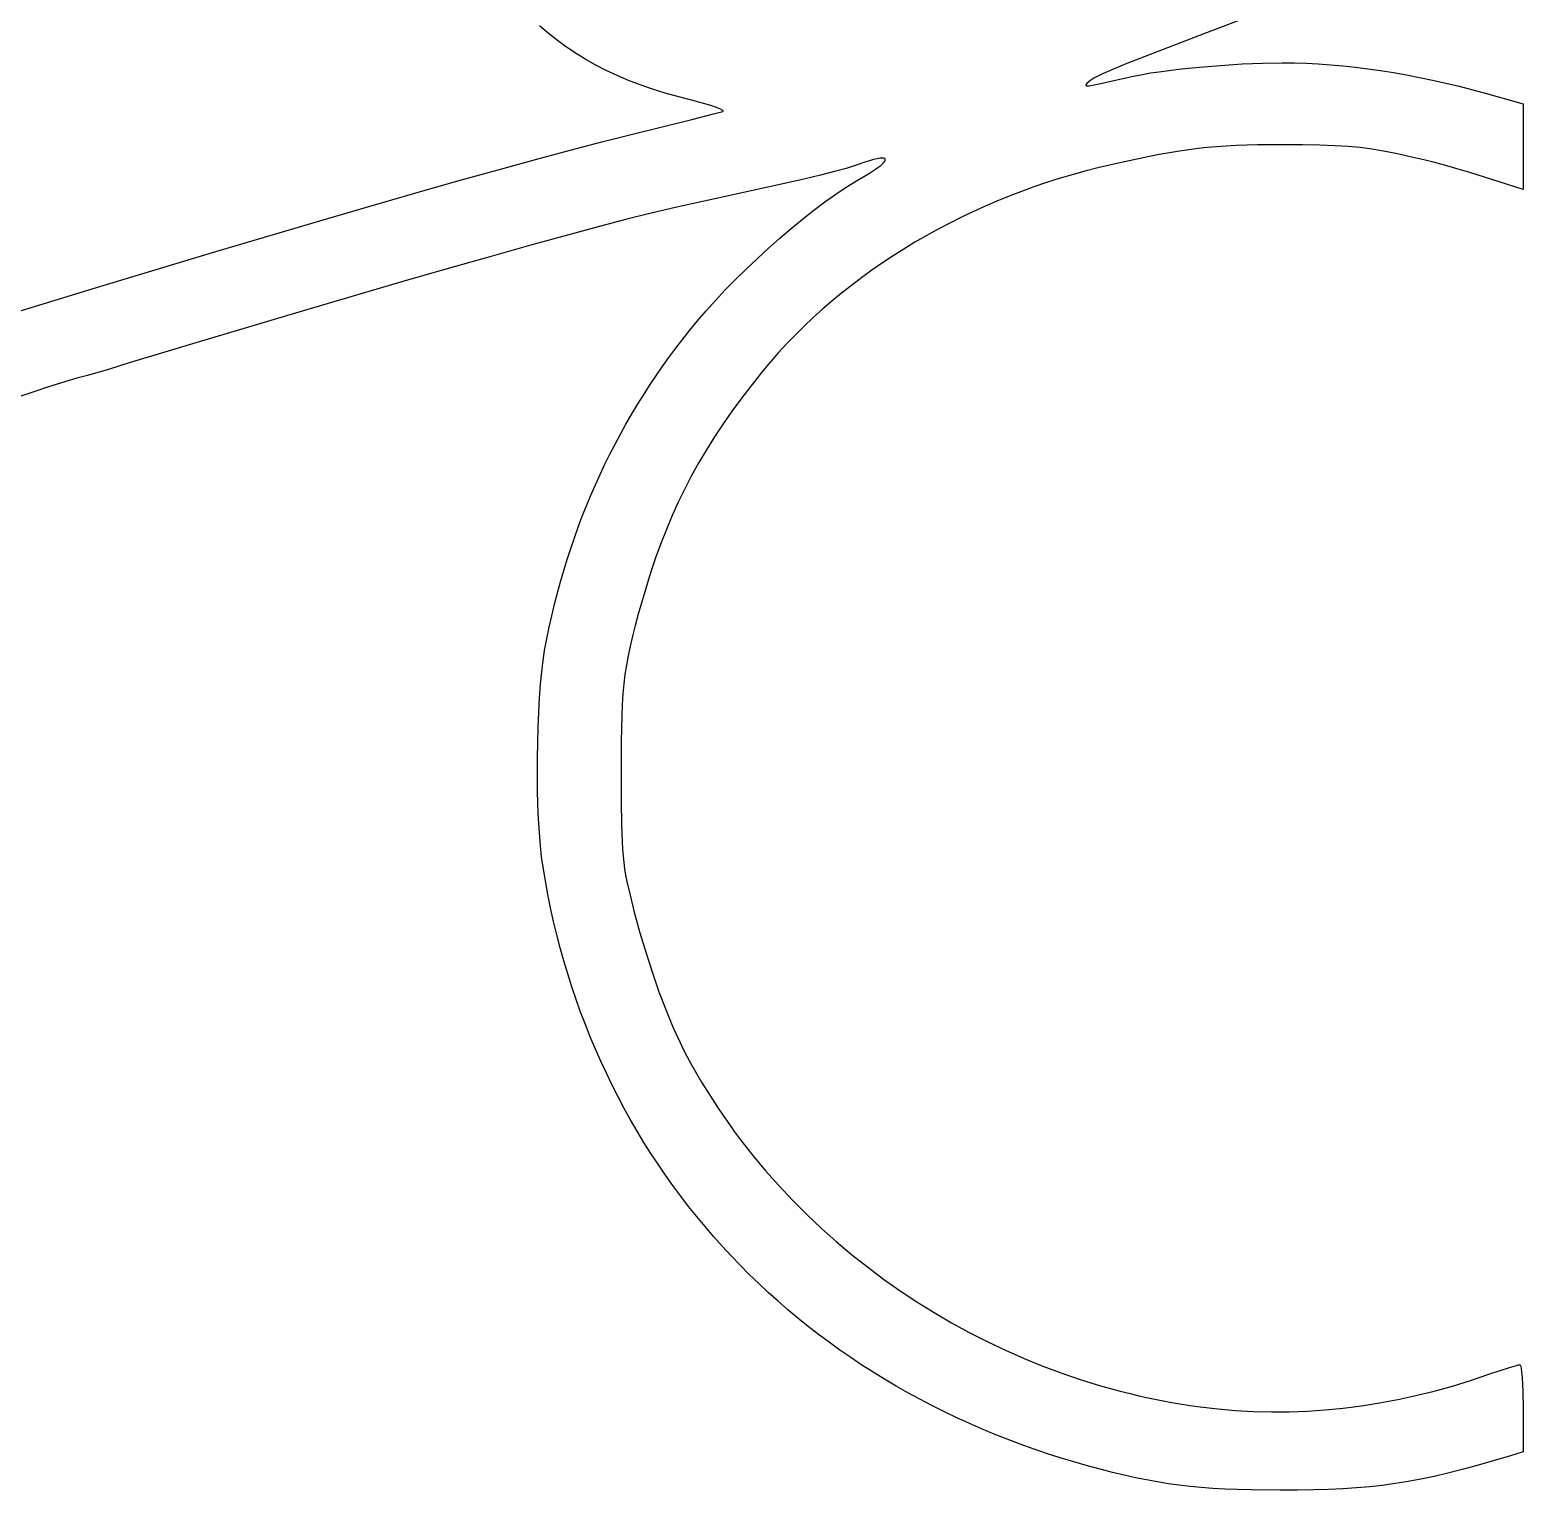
# Model space of a CAD drawing. Extents: x 45 to 6096, y -5796 to 395.
# Drawn here: x 4608 to 6096, y -3139 to -1683 of the extents above; entities that cross this region are included whole.
import ezdxf

# ---------------------------------------------------------------- set-up
doc = ezdxf.new("R2010")
doc.units = 0

msp = doc.modelspace()

# ---------------------------------------------------------------- linework, layer by layer
at = {"layer": 'Layer 1'}
for p, q in [((5842.380455, -1662.52326), (5777.479002, -1687.241129)), ((5124.284795, -1686.605725), (5115.432781, -1679.010653)), ((5133.294369, -1693.764779), (5124.284795, -1686.605725)), ((5142.501615, -1700.509905), (5133.294369, -1693.764779)), ((5777.479002, -1687.241129), (5700.89448, -1716.795935)), ((5151.946647, -1706.863195), (5142.501615, -1700.509905)), ((5161.669577, -1712.846741), (5151.946647, -1706.863195)), ((5171.710518, -1718.482635), (5161.669577, -1712.846741)), ((5182.109582, -1723.792968), (5171.710518, -1718.482635)), ((5192.906883, -1728.799831), (5182.109582, -1723.792968)), ((5688.082863, -1721.986322), (5676.685118, -1727.06509)), ((5700.89448, -1716.795935), (5688.082863, -1721.986322)), ((5716.460209, -1727.510813), (5724.473182, -1726.171069)), ((5724.473182, -1726.171069), (5733.171578, -1724.87609)), ((5733.171578, -1724.87609), (5752.236295, -1722.455307)), ((5752.236295, -1722.455307), (5772.877668, -1720.318229)), ((5772.877668, -1720.318229), (5794.319004, -1718.534617)), ((5794.319004, -1718.534617), (5815.783613, -1717.174236)), ((5815.783613, -1717.174236), (5836.494802, -1716.306847)), ((5836.494802, -1716.306847), (5855.67588, -1716.002215)), ((5855.67588, -1716.002215), (5867.559164, -1716.12304)), ((5867.559164, -1716.12304), (5879.546514, -1716.485129)), ((5879.546514, -1716.485129), (5891.639675, -1717.0879)), ((5891.639675, -1717.0879), (5903.840391, -1717.930773)), ((5903.840391, -1717.930773), (5916.150404, -1719.013165)), ((5916.150404, -1719.013165), (5928.571459, -1720.334497)), ((5928.571459, -1720.334497), (5941.105299, -1721.894186)), ((5941.105299, -1721.894186), (5953.753668, -1723.691653)), ((5953.753668, -1723.691653), (5966.518308, -1725.726314)), ((5966.518308, -1725.726314), (5979.400965, -1727.997591)), ((5204.142534, -1733.525317), (5192.906883, -1728.799831)), ((5215.856647, -1737.991516), (5204.142534, -1733.525317)), ((5228.089335, -1742.220521), (5215.856647, -1737.991516)), ((5660.403467, -1737.528706), (5660.072188, -1738.158997)), ((5660.072188, -1738.158997), (5660.133909, -1738.61488)), ((5660.133909, -1738.61488), (5660.645022, -1738.889961)), ((5661.071353, -1736.730402), (5660.403467, -1737.528706)), ((5660.645022, -1738.889961), (5661.661917, -1738.977843)), ((5663.19138, -1734.655335), (5661.071353, -1736.730402)), ((5661.661917, -1738.977843), (5663.240988, -1738.872133)), ((5665.006772, -1733.253094), (5663.19138, -1734.655335)), ((5663.240988, -1738.872133), (5668.311221, -1738.054354)), ((5667.966278, -1731.474131), (5665.006772, -1733.253094)), ((5671.91177, -1729.388208), (5667.966278, -1731.474131)), ((5668.311221, -1738.054354), (5676.306858, -1736.385464)), ((5676.685118, -1727.06509), (5671.91177, -1729.388208)), ((5676.306858, -1736.385464), (5702.87888, -1730.289715)), ((5702.87888, -1730.289715), (5709.229747, -1728.886602)), ((5709.229747, -1728.886602), (5716.460209, -1727.510813)), ((5979.400965, -1727.997591), (5992.403381, -1730.504901)), ((5992.403381, -1730.504901), (6005.5273, -1733.247663)), ((6005.5273, -1733.247663), (6018.774466, -1736.225297)), ((6018.774466, -1736.225297), (6032.146622, -1739.437221)), ((6032.146622, -1739.437221), (6045.645512, -1742.882854)), ((5240.880712, -1746.234423), (5228.089335, -1742.220521)), ((5254.270889, -1750.055314), (5240.880712, -1746.234423)), ((5268.29998, -1753.705285), (5254.270889, -1750.055314)), ((5275.406513, -1755.500517), (5268.29998, -1753.705285)), ((5281.768909, -1757.277148), (5275.406513, -1755.500517)), ((6045.645512, -1742.882854), (6059.27288, -1746.561615)), ((6059.27288, -1746.561615), (6095.78538, -1756.880415)), ((5268.796055, -1772.060773), (5289.049077, -1766.90139)), ((5287.275545, -1758.979365), (5281.768909, -1757.277148)), ((5291.8148, -1760.551359), (5287.275545, -1758.979365)), ((5289.049077, -1766.90139), (5298.06558, -1764.420885)), ((5295.275053, -1761.937318), (5291.8148, -1760.551359)), ((5297.544681, -1763.081433), (5295.275053, -1761.937318)), ((5298.19813, -1763.545358), (5297.544681, -1763.081433)), ((5298.06558, -1764.420885), (5298.472532, -1764.22206)), ((5298.512064, -1763.927892), (5298.19813, -1763.545358)), ((5298.472532, -1764.22206), (5298.512064, -1763.927892)), ((6095.78538, -1756.880415), (6095.78538, -1799.346015)), ((5206.78438, -1787.439685), (5268.796055, -1772.060773)), ((5145.919181, -1803.112238), (5177.663623, -1794.814651)), ((5177.663623, -1794.814651), (5206.78438, -1787.439685)), ((5781.026663, -1800.445728), (5771.83673, -1801.429585)), ((5790.308455, -1799.642094), (5781.026663, -1800.445728)), ((5799.820469, -1799.003566), (5790.308455, -1799.642094)), ((5809.701068, -1798.515029), (5799.820469, -1799.003566)), ((5831.121474, -1797.927467), (5809.701068, -1798.515029)), ((5855.67658, -1797.758485), (5831.121474, -1797.927467)), ((5876.000788, -1797.840651), (5855.67658, -1797.758485)), ((5893.329861, -1798.118153), (5876.000788, -1797.840651)), ((5908.277713, -1798.637501), (5893.329861, -1798.118153)), ((5921.458255, -1799.445204), (5908.277713, -1798.637501)), ((5933.4854, -1800.58777), (5921.458255, -1799.445204)), ((5944.973061, -1802.111708), (5933.4854, -1800.58777)), ((6095.78538, -1799.346015), (6095.78538, -1842.208515)), ((5074.296474, -1822.556669), (5111.485362, -1812.352795)), ((5111.485362, -1812.352795), (5145.919181, -1803.112238)), ((5439.75095, -1815.220735), (5431.163086, -1818.197297)), ((5444.434095, -1813.632363), (5439.75095, -1815.220735)), ((5448.51088, -1812.429431), (5444.434095, -1813.632363)), ((5451.979562, -1811.597408), (5448.51088, -1812.429431)), ((5454.838397, -1811.121757), (5451.979562, -1811.597408)), ((5457.085641, -1810.987946), (5454.838397, -1811.121757)), ((5458.71955, -1811.18144), (5457.085641, -1810.987946)), ((5457.628039, -1816.549809), (5459.086962, -1814.937796)), ((5459.738381, -1811.687706), (5458.71955, -1811.18144)), ((5459.086962, -1814.937796), (5459.92383, -1813.580418)), ((5460.016597, -1812.053587), (5459.738381, -1811.687706)), ((5459.92383, -1813.580418), (5460.140389, -1812.49221)), ((5460.140389, -1812.49221), (5460.016597, -1812.053587)), ((5710.877818, -1811.963853), (5685.02058, -1817.602285)), ((5733.228318, -1807.469541), (5710.877818, -1811.963853)), ((5743.434449, -1805.613642), (5733.228318, -1807.469541)), ((5753.178986, -1803.998426), (5743.434449, -1805.613642)), ((5762.600292, -1802.608779), (5753.178986, -1803.998426)), ((5771.83673, -1801.429585), (5762.600292, -1802.608779)), ((5956.53515, -1804.063527), (5944.973061, -1802.111708)), ((5968.78558, -1806.489735), (5956.53515, -1804.063527)), ((5981.974624, -1809.316696), (5968.78558, -1806.489735)), ((5993.782377, -1811.990182), (5981.974624, -1809.316696)), ((6004.985531, -1814.728781), (5993.782377, -1811.990182)), ((6016.36078, -1817.751085), (6004.985531, -1814.728781)), ((5034.286824, -1833.74421), (5074.296474, -1822.556669)), ((5395.548975, -1828.019948), (5379.045348, -1831.963894)), ((5409.466723, -1824.485281), (5395.548975, -1828.019948)), ((5421.203219, -1821.248271), (5409.466723, -1824.485281)), ((5431.163086, -1818.197297), (5421.203219, -1821.248271)), ((5431.308101, -1833.537307), (5440.94158, -1827.920735)), ((5440.94158, -1827.920735), (5445.536931, -1825.253549)), ((5445.536931, -1825.253549), (5449.501508, -1822.768329)), ((5449.501508, -1822.768329), (5452.837056, -1820.47961)), ((5452.837056, -1820.47961), (5455.545319, -1818.401926)), ((5455.545319, -1818.401926), (5457.628039, -1816.549809)), ((5646.203616, -1827.555426), (5633.441603, -1831.368124)), ((5659.058138, -1823.987846), (5646.203616, -1827.555426)), ((5671.999136, -1820.668945), (5659.058138, -1823.987846)), ((5685.02058, -1817.602285), (5671.999136, -1820.668945)), ((6028.684816, -1821.275682), (6016.36078, -1817.751085)), ((6042.734333, -1825.521163), (6028.684816, -1821.275682)), ((6079.11658, -1837.049135), (6042.734333, -1825.521163)), ((4991.39072, -1845.935765), (5034.286824, -1833.74421)), ((5359.551219, -1836.428743), (5309.97295, -1847.367635)), ((5379.045348, -1831.963894), (5359.551219, -1836.428743)), ((5410.720266, -1847.019172), (5421.209525, -1839.92535)), ((5421.209525, -1839.92535), (5431.308101, -1833.537307)), ((5595.770931, -1844.241315), (5583.439268, -1848.998874)), ((5608.219229, -1839.71463), (5595.770931, -1844.241315)), ((5620.778131, -1835.422379), (5608.219229, -1839.71463)), ((5633.441603, -1831.368124), (5620.778131, -1835.422379)), ((6095.78538, -1842.208515), (6079.11658, -1837.049135)), ((4896.67638, -1873.41231), (4945.542469, -1859.151682)), ((4945.542469, -1859.151682), (4991.39072, -1845.935765)), ((5252.525222, -1860.055226), (5226.954647, -1866.050211)), ((5279.658492, -1853.967226), (5252.525222, -1860.055226)), ((5309.97295, -1847.367635), (5279.658492, -1853.967226)), ((5388.86736, -1863.061372), (5399.914739, -1854.753077)), ((5399.914739, -1854.753077), (5410.720266, -1847.019172)), ((5559.14997, -1859.192367), (5547.204398, -1864.621179)), ((5571.23027, -1853.983745), (5559.14997, -1859.192367)), ((5583.439268, -1848.998874), (5571.23027, -1853.983745)), ((4789.627915, -1905.149089), (4896.67638, -1873.41231)), ((5201.328275, -1872.37076), (5174.027612, -1879.435449)), ((5226.954647, -1866.050211), (5201.328275, -1872.37076)), ((5366.344703, -1881.138351), (5377.652543, -1871.878361)), ((5377.652543, -1871.878361), (5388.86736, -1863.061372)), ((5535.399588, -1870.26662), (5523.741569, -1876.125128)), ((5547.204398, -1864.621179), (5535.399588, -1870.26662)), ((5143.434166, -1887.662857), (5107.929443, -1897.47156)), ((5174.027612, -1879.435449), (5143.434166, -1887.662857)), ((5355.018255, -1890.775648), (5366.344703, -1881.138351)), ((5500.890034, -1888.467103), (5489.70858, -1894.943448)), ((5512.236374, -1882.193143), (5500.890034, -1888.467103)), ((5523.741569, -1876.125128), (5512.236374, -1882.193143)), ((5107.929443, -1897.47156), (5065.89495, -1909.280135)), ((5332.607195, -1910.919382), (5343.747614, -1900.724556)), ((5343.747614, -1900.724556), (5355.018255, -1890.775648)), ((5478.698044, -1901.618615), (5467.864458, -1908.489044)), ((5489.70858, -1894.943448), (5478.698044, -1901.618615)), ((4669.719786, -1941.308888), (4789.627915, -1905.149089)), ((5030.504867, -1919.351608), (4985.106098, -1932.478718)), ((5065.89495, -1909.280135), (5030.504867, -1919.351608)), ((5321.671413, -1921.294432), (5332.607195, -1910.919382)), ((5457.213853, -1915.551173), (5446.75226, -1922.801442)), ((5467.864458, -1908.489044), (5457.213853, -1915.551173)), ((4985.106098, -1932.478718), (4878.867637, -1963.602448)), ((5300.71142, -1942.322426), (5311.014683, -1931.784012)), ((5311.014683, -1931.784012), (5321.671413, -1921.294432)), ((5436.485711, -1930.23629), (5426.420237, -1937.852154)), ((5446.75226, -1922.801442), (5436.485711, -1930.23629)), ((4536.426454, -1982.054492), (4669.719786, -1941.308888)), ((5290.836038, -1952.843981), (5300.71142, -1942.322426)), ((5416.561871, -1945.645474), (5406.916643, -1953.61269)), ((5426.420237, -1937.852154), (5416.561871, -1945.645474)), ((4878.867637, -1963.602448), (4776.349833, -1994.056521)), ((5272.66658, -1973.573735), (5281.462953, -1963.282982)), ((5281.462953, -1963.282982), (5290.836038, -1952.843981)), ((5397.490584, -1961.750239), (5388.289727, -1970.05456)), ((5406.916643, -1953.61269), (5397.490584, -1961.750239)), ((5265.38213, -1982.47212), (5272.66658, -1973.573735)), ((5379.320104, -1978.522093), (5370.587744, -1987.149275)), ((5388.289727, -1970.05456), (5379.320104, -1978.522093)), ((4776.349833, -1994.056521), (4735.601885, -2006.346561)), ((5251.307966, -2000.527572), (5258.262641, -1991.456683)), ((5258.262641, -1991.456683), (5265.38213, -1982.47212)), ((5370.587744, -1987.149275), (5362.09868, -1995.932547)), ((4735.601885, -2006.346561), (4706.72295, -2015.246135)), ((5244.517961, -2009.68493), (5251.307966, -2000.527572)), ((5353.858944, -2004.868347), (5345.874567, -2013.953113)), ((5362.09868, -1995.932547), (5353.858944, -2004.868347)), ((4687.077632, -2021.248866), (4665.05105, -2027.549235)), ((4706.72295, -2015.246135), (4687.077632, -2021.248866)), ((5231.431378, -2028.259642), (5237.89248, -2018.928905)), ((5237.89248, -2018.928905), (5244.517961, -2009.68493)), ((5338.15158, -2023.183285), (5327.370839, -2036.669958)), ((5345.874567, -2013.953113), (5338.15158, -2023.183285)), ((4643.570162, -2033.80001), (4625.36355, -2039.455435)), ((4654.552448, -2030.525798), (4643.570162, -2033.80001)), ((4665.05105, -2027.549235), (4654.552448, -2030.525798)), ((5219.001728, -2047.181985), (5225.134509, -2037.677287)), ((5225.134509, -2037.677287), (5231.431378, -2028.259642)), ((5327.370839, -2036.669958), (5317.185412, -2049.928157)), ((4614.530107, -2043.120324), (4596.738956, -2048.831598)), ((4625.36355, -2039.455435), (4614.530107, -2043.120324)), ((5213.032891, -2056.773882), (5219.001728, -2047.181985)), ((5317.185412, -2049.928157), (5307.567395, -2063.008463)), ((5201.586462, -2076.219858), (5207.22785, -2066.453125)), ((5207.22785, -2066.453125), (5213.032891, -2056.773882)), ((5307.567395, -2063.008463), (5298.488882, -2075.961452)), ((5196.108581, -2086.074227), (5201.586462, -2076.219858)), ((5298.488882, -2075.961452), (5289.921967, -2088.837704)), ((5185.642758, -2106.046459), (5190.794061, -2096.016379)), ((5190.794061, -2096.016379), (5196.108581, -2086.074227)), ((5289.921967, -2088.837704), (5281.838747, -2101.687798)), ((5180.654525, -2116.164612), (5185.642758, -2106.046459)), ((5281.838747, -2101.687798), (5274.211315, -2114.562311)), ((5171.16669, -2136.665723), (5175.829218, -2126.370985)), ((5175.829218, -2126.370985), (5180.654525, -2116.164612)), ((5267.011768, -2127.511823), (5260.212198, -2140.586911)), ((5274.211315, -2114.562311), (5267.011768, -2127.511823)), ((5166.666798, -2147.048972), (5171.16669, -2136.665723)), ((5260.212198, -2140.586911), (5253.784702, -2153.838155)), ((5158.154337, -2168.081587), (5162.329395, -2157.520878)), ((5162.329395, -2157.520878), (5166.666798, -2147.048972)), ((5253.784702, -2153.838155), (5247.701374, -2167.316133)), ((5154.141477, -2178.731243), (5158.154337, -2168.081587)), ((5247.701374, -2167.316133), (5241.93431, -2181.071424)), ((5150.290671, -2189.469994), (5154.141477, -2178.731243)), ((5241.93431, -2181.071424), (5236.455603, -2195.154606)), ((5143.074638, -2211.21536), (5146.601773, -2200.297984)), ((5146.601773, -2200.297984), (5150.290671, -2189.469994)), ((5236.455603, -2195.154606), (5231.237349, -2209.616258)), ((5139.70912, -2222.222267), (5143.074638, -2211.21536)), ((5231.237349, -2209.616258), (5226.251643, -2224.506958)), ((5136.505075, -2233.318851), (5139.70912, -2222.222267)), ((5226.251643, -2224.506958), (5221.47058, -2239.877285)), ((5130.580819, -2255.781633), (5133.462356, -2244.505258)), ((5133.462356, -2244.505258), (5136.505075, -2233.318851)), ((5221.47058, -2239.877285), (5213.918323, -2265.745464)), ((5127.860318, -2267.148123), (5130.580819, -2255.781633)), ((5125.300709, -2278.604873), (5127.860318, -2267.148123)), ((5213.918323, -2265.745464), (5210.799424, -2277.064537)), ((5120.66358, -2301.789735), (5122.901844, -2290.152028)), ((5122.901844, -2290.152028), (5125.300709, -2278.604873)), ((5208.082247, -2287.576683), (5205.739467, -2297.484217)), ((5210.799424, -2277.064537), (5208.082247, -2287.576683)), ((5119.115322, -2311.709636), (5120.66358, -2301.789735)), ((5205.739467, -2297.484217), (5203.74376, -2306.98945)), ((5117.746704, -2323.03118), (5119.115322, -2311.709636)), ((5202.067801, -2316.294698), (5200.684268, -2325.602273)), ((5203.74376, -2306.98945), (5202.067801, -2316.294698)), ((5115.560015, -2349.086224), (5116.560632, -2335.556123)), ((5116.560632, -2335.556123), (5117.746704, -2323.03118)), ((5199.565834, -2335.114488), (5198.685177, -2345.033659)), ((5200.684268, -2325.602273), (5199.565834, -2335.114488)), ((5114.747758, -2363.423241), (5115.560015, -2349.086224)), ((5198.685177, -2345.033659), (5198.014971, -2355.562098)), ((5114.126768, -2378.368933), (5114.747758, -2363.423241)), ((5198.014971, -2355.562098), (5197.527894, -2366.902118)), ((5113.699953, -2393.725058), (5114.126768, -2378.368933)), ((5197.19662, -2379.256033), (5196.993826, -2392.826157)), ((5197.527894, -2366.902118), (5197.19662, -2379.256033)), ((5113.470219, -2409.293373), (5113.699953, -2393.725058)), ((5196.993826, -2392.826157), (5196.86438, -2424.424285)), ((5113.440472, -2424.875636), (5113.470219, -2409.293373)), ((5113.613621, -2440.273607), (5113.440472, -2424.875636)), ((5196.86438, -2424.424285), (5197.020184, -2452.822542)), ((5113.99257, -2455.289043), (5113.613621, -2440.273607)), ((5114.580228, -2469.723702), (5113.99257, -2455.289043)), ((5197.020184, -2452.822542), (5197.292261, -2475.025826)), ((5115.379501, -2483.379343), (5114.580228, -2469.723702)), ((5116.393297, -2496.057723), (5115.379501, -2483.379343)), ((5197.292261, -2475.025826), (5197.83409, -2492.541014)), ((5117.62452, -2507.560601), (5116.393297, -2496.057723)), ((5197.83409, -2492.541014), (5198.254123, -2500.011471)), ((5198.254123, -2500.011471), (5198.799149, -2506.874985)), ((5119.07608, -2517.689735), (5117.62452, -2507.560601)), ((5198.799149, -2506.874985), (5199.488352, -2513.319914)), ((5199.488352, -2513.319914), (5200.340918, -2519.534619)), ((5121.366664, -2531.385452), (5119.07608, -2517.689735)), ((5200.340918, -2519.534619), (5201.376031, -2525.707459)), ((5201.376031, -2525.707459), (5202.612877, -2532.026794)), ((5123.884243, -2544.975506), (5121.366664, -2531.385452)), ((5202.612877, -2532.026794), (5205.768504, -2545.85839)), ((5126.627334, -2558.458297), (5123.884243, -2544.975506)), ((5129.594458, -2571.832228), (5126.627334, -2558.458297)), ((5205.768504, -2545.85839), (5209.96128, -2562.536285)), ((5132.784135, -2585.0957), (5129.594458, -2571.832228)), ((5209.96128, -2562.536285), (5215.646987, -2583.408664)), ((5136.194883, -2598.247113), (5132.784135, -2585.0957)), ((5215.646987, -2583.408664), (5221.662902, -2603.681068)), ((5139.825221, -2611.28487), (5136.194883, -2598.247113)), ((5221.662902, -2603.681068), (5227.967169, -2623.237233)), ((5143.67367, -2624.207371), (5139.825221, -2611.28487)), ((5147.738748, -2637.013018), (5143.67367, -2624.207371)), ((5227.967169, -2623.237233), (5234.51793, -2641.960898)), ((5152.018975, -2649.700212), (5147.738748, -2637.013018)), ((5234.51793, -2641.960898), (5241.273329, -2659.735798)), ((5156.512871, -2662.267354), (5152.018975, -2649.700212)), ((5161.218954, -2674.712846), (5156.512871, -2662.267354)), ((5241.273329, -2659.735798), (5248.191508, -2676.445671)), ((5166.135743, -2687.035088), (5161.218954, -2674.712846)), ((5248.191508, -2676.445671), (5251.69856, -2684.36489)), ((5171.26176, -2699.232483), (5166.135743, -2687.035088)), ((5251.69856, -2684.36489), (5255.230611, -2691.974254)), ((5255.230611, -2691.974254), (5258.782428, -2699.25923)), ((5176.595522, -2711.303432), (5171.26176, -2699.232483)), ((5258.782428, -2699.25923), (5262.34878, -2706.205285)), ((5262.34878, -2706.205285), (5267.089177, -2714.892323)), ((5182.135549, -2723.246335), (5176.595522, -2711.303432)), ((5187.88036, -2735.059594), (5182.135549, -2723.246335)), ((5267.089177, -2714.892323), (5271.9702, -2723.502549)), ((5193.828475, -2746.741611), (5187.88036, -2735.059594)), ((5271.9702, -2723.502549), (5276.990041, -2732.034729)), ((5276.990041, -2732.034729), (5282.146893, -2740.487627)), ((5199.978414, -2758.290786), (5193.828475, -2746.741611)), ((5282.146893, -2740.487627), (5287.438948, -2748.860007)), ((5287.438948, -2748.860007), (5292.864399, -2757.150635)), ((5206.328695, -2769.705521), (5199.978414, -2758.290786)), ((5292.864399, -2757.150635), (5298.421437, -2765.358275)), ((5298.421437, -2765.358275), (5304.108255, -2773.481691)), ((5212.877838, -2780.984217), (5206.328695, -2769.705521)), ((5219.624362, -2792.125276), (5212.877838, -2780.984217)), ((5304.108255, -2773.481691), (5309.923045, -2781.519648)), ((5309.923045, -2781.519648), (5315.864, -2789.470911)), ((5226.566786, -2803.127099), (5219.624362, -2792.125276)), ((5315.864, -2789.470911), (5321.929312, -2797.334244)), ((5321.929312, -2797.334244), (5328.117173, -2805.108412)), ((5233.703631, -2813.988087), (5226.566786, -2803.127099)), ((5328.117173, -2805.108412), (5334.425775, -2812.792179)), ((5241.033415, -2824.706641), (5233.703631, -2813.988087)), ((5248.554657, -2835.281162), (5241.033415, -2824.706641)), ((5334.425775, -2812.792179), (5340.853312, -2820.38431)), ((5340.853312, -2820.38431), (5354.057955, -2835.288723)), ((5256.265878, -2845.710053), (5248.554657, -2835.281162)), ((5354.057955, -2835.288723), (5367.716641, -2849.811766)), ((5264.165596, -2855.991714), (5256.265878, -2845.710053)), ((5272.252331, -2866.124546), (5264.165596, -2855.991714)), ((5367.716641, -2849.811766), (5381.814909, -2863.943556)), ((5280.524602, -2876.106951), (5272.252331, -2866.124546)), ((5381.814909, -2863.943556), (5396.338297, -2877.674212)), ((5288.980929, -2885.93733), (5280.524602, -2876.106951)), ((5297.61983, -2895.614085), (5288.980929, -2885.93733)), ((5396.338297, -2877.674212), (5411.272343, -2890.993848)), ((5306.439826, -2905.135616), (5297.61983, -2895.614085)), ((5411.272343, -2890.993848), (5426.602585, -2903.892581)), ((5315.439435, -2914.500325), (5306.439826, -2905.135616)), ((5324.617177, -2923.706614), (5315.439435, -2914.500325)), ((5426.602585, -2903.892581), (5442.314564, -2916.360529)), ((5442.314564, -2916.360529), (5458.393816, -2928.387808)), ((5333.971572, -2932.752883), (5324.617177, -2923.706614)), ((5458.393816, -2928.387808), (5474.82588, -2939.964535)), ((5343.501138, -2941.637534), (5333.971572, -2932.752883)), ((5353.204395, -2950.358967), (5343.501138, -2941.637534)), ((5474.82588, -2939.964535), (5491.596295, -2951.080826)), ((5363.079863, -2958.915586), (5353.204395, -2950.358967)), ((5373.12606, -2967.30579), (5363.079863, -2958.915586)), ((5491.596295, -2951.080826), (5508.6906, -2961.726799)), ((5383.341507, -2975.527981), (5373.12606, -2967.30579)), ((5393.724722, -2983.58056), (5383.341507, -2975.527981)), ((5508.6906, -2961.726799), (5526.094332, -2971.892569)), ((5526.094332, -2971.892569), (5543.79303, -2981.568254)), ((5404.274225, -2991.461928), (5393.724722, -2983.58056)), ((5543.79303, -2981.568254), (5561.772233, -2990.74397)), ((5561.772233, -2990.74397), (5580.017479, -2999.409834)), ((5414.988536, -2999.170488), (5404.274225, -2991.461928)), ((5425.866172, -3006.70464), (5414.988536, -2999.170488)), ((5580.017479, -2999.409834), (5598.514307, -3007.555962)), ((5436.905655, -3014.062785), (5425.866172, -3006.70464)), ((5448.105503, -3021.243324), (5436.905655, -3014.062785)), ((5598.514307, -3007.555962), (5617.248255, -3015.172473)), ((5617.248255, -3015.172473), (5636.204862, -3022.249481)), ((6061.65478, -3023.308485), (6082.044268, -3016.611221)), ((6082.044268, -3016.611221), (6089.057797, -3014.54623)), ((6089.057797, -3014.54623), (6091.329756, -3013.981148)), ((6091.329756, -3013.981148), (6092.61108, -3013.783485)), ((6092.61108, -3013.783485), (6092.908349, -3014.007793)), ((6092.908349, -3014.007793), (6093.203292, -3014.666378)), ((6093.203292, -3014.666378), (6093.7769, -3017.200333)), ((6093.7769, -3017.200333), (6094.313302, -3021.213268)), ((5459.464236, -3028.24466), (5448.105503, -3021.243324)), ((5470.980373, -3035.065193), (5459.464236, -3028.24466)), ((5482.652433, -3041.703324), (5470.980373, -3035.065193)), ((5636.204862, -3022.249481), (5655.369665, -3028.777103)), ((5655.369665, -3028.777103), (5674.728204, -3034.745458)), ((5674.728204, -3034.745458), (5684.475606, -3037.51682)), ((6007.0548, -3040.040334), (6025.232322, -3035.010887)), ((6025.232322, -3035.010887), (6043.43309, -3029.433798)), ((6043.43309, -3029.433798), (6061.65478, -3023.308485)), ((6094.313302, -3021.213268), (6094.793893, -3026.533098)), ((6094.793893, -3026.533098), (6095.513228, -3040.405105)), ((5494.478937, -3048.157456), (5482.652433, -3041.703324)), ((5506.458402, -3054.425988), (5494.478937, -3048.157456)), ((5684.475606, -3037.51682), (5694.266018, -3040.14466)), ((5694.266018, -3040.14466), (5704.097633, -3042.627741)), ((5704.097633, -3042.627741), (5713.968643, -3044.964827)), ((5713.968643, -3044.964827), (5723.877241, -3047.154684)), ((5723.877241, -3047.154684), (5733.82162, -3049.196076)), ((5733.82162, -3049.196076), (5743.799971, -3051.087767)), ((5952.684977, -3051.848635), (5970.778802, -3048.458626)), ((5970.778802, -3048.458626), (5988.902852, -3044.522719)), ((5988.902852, -3044.522719), (6007.0548, -3040.040334)), ((6095.513228, -3040.405105), (6095.78608, -3057.439685)), ((5518.589349, -3060.507323), (5506.458402, -3054.425988)), ((5530.870296, -3066.399862), (5518.589349, -3060.507323)), ((5743.799971, -3051.087767), (5753.810486, -3052.828523)), ((5753.810486, -3052.828523), (5763.851358, -3054.417107)), ((5763.851358, -3054.417107), (5773.92078, -3055.852285)), ((5773.92078, -3055.852285), (5791.584435, -3057.889269)), ((5791.584435, -3057.889269), (5809.301573, -3059.386171)), ((5809.301573, -3059.386171), (5827.069868, -3060.342408)), ((5827.069868, -3060.342408), (5844.886996, -3060.757401)), ((5844.886996, -3060.757401), (5862.750629, -3060.630566)), ((5862.750629, -3060.630566), (5880.658442, -3059.961323)), ((5880.658442, -3059.961323), (5898.608109, -3058.74909)), ((5898.608109, -3058.74909), (5916.597305, -3056.993285)), ((5916.597305, -3056.993285), (5934.623703, -3054.693327)), ((5934.623703, -3054.693327), (5952.684977, -3051.848635)), ((6095.78608, -3057.439685), (6095.78608, -3100.699085)), ((5543.299764, -3072.102005), (5530.870296, -3066.399862)), ((5555.876271, -3077.612155), (5543.299764, -3072.102005)), ((5568.598338, -3082.928713), (5555.876271, -3077.612155)), ((5581.464483, -3088.050079), (5568.598338, -3082.928713)), ((5594.473225, -3092.974656), (5581.464483, -3088.050079)), ((5607.623084, -3097.700843), (5594.473225, -3092.974656)), ((5620.91258, -3102.227044), (5607.623084, -3097.700843)), ((5634.340232, -3106.551659), (5620.91258, -3102.227044)), ((5647.904559, -3110.673089), (5634.340232, -3106.551659)), ((6065.9817, -3109.694753), (6049.984218, -3114.224611)), ((6083.08608, -3104.667835), (6065.9817, -3109.694753)), ((6095.78608, -3100.699085), (6083.08608, -3104.667835)), ((5661.60408, -3114.589735), (5647.904559, -3110.673089)), ((5674.365322, -3118.000964), (5661.60408, -3114.589735)), ((5686.526611, -3121.099422), (5674.365322, -3118.000964)), ((5698.194916, -3123.897898), (5686.526611, -3121.099422)), ((5709.477205, -3126.409181), (5698.194916, -3123.897898)), ((6007.051875, -3125.070175), (5993.900703, -3127.850146)), ((6020.677433, -3121.888487), (6007.051875, -3125.070175)), ((6034.935505, -3118.281244), (6020.677433, -3121.888487)), ((6049.984218, -3114.224611), (6034.935505, -3118.281244)), ((5720.480447, -3128.646062), (5709.477205, -3126.409181)), ((5731.311611, -3130.621331), (5720.480447, -3128.646062)), ((5742.077666, -3132.347778), (5731.311611, -3130.621331)), ((5752.88558, -3133.838193), (5742.077666, -3132.347778)), ((5763.842322, -3135.105365), (5752.88558, -3133.838193)), ((5775.054861, -3136.162084), (5763.842322, -3135.105365)), ((5786.630166, -3137.021141), (5775.054861, -3136.162084)), ((5798.675205, -3137.695325), (5786.630166, -3137.021141)), ((5811.296947, -3138.197427), (5798.675205, -3137.695325)), ((5824.602361, -3138.540236), (5811.296947, -3138.197427)), ((5853.69208, -3138.799135), (5824.602361, -3138.540236)), ((5870.796424, -3138.725398), (5853.69208, -3138.799135)), ((5886.793876, -3138.488298), (5870.796424, -3138.725398)), ((5901.842564, -3138.063999), (5886.793876, -3138.488298)), ((5916.100614, -3137.428665), (5901.842564, -3138.063999)), ((5929.726156, -3136.558461), (5916.100614, -3137.428665)), ((5942.877316, -3135.429551), (5929.726156, -3136.558461)), ((5955.712223, -3134.0181), (5942.877316, -3135.429551)), ((5968.389005, -3132.300273), (5955.712223, -3134.0181)), ((5981.065789, -3130.252233), (5968.389005, -3132.300273)), ((5993.900703, -3127.850146), (5981.065789, -3130.252233))]:
    msp.add_line(p, q, dxfattribs=at)

doc.saveas('drawing.dxf')
